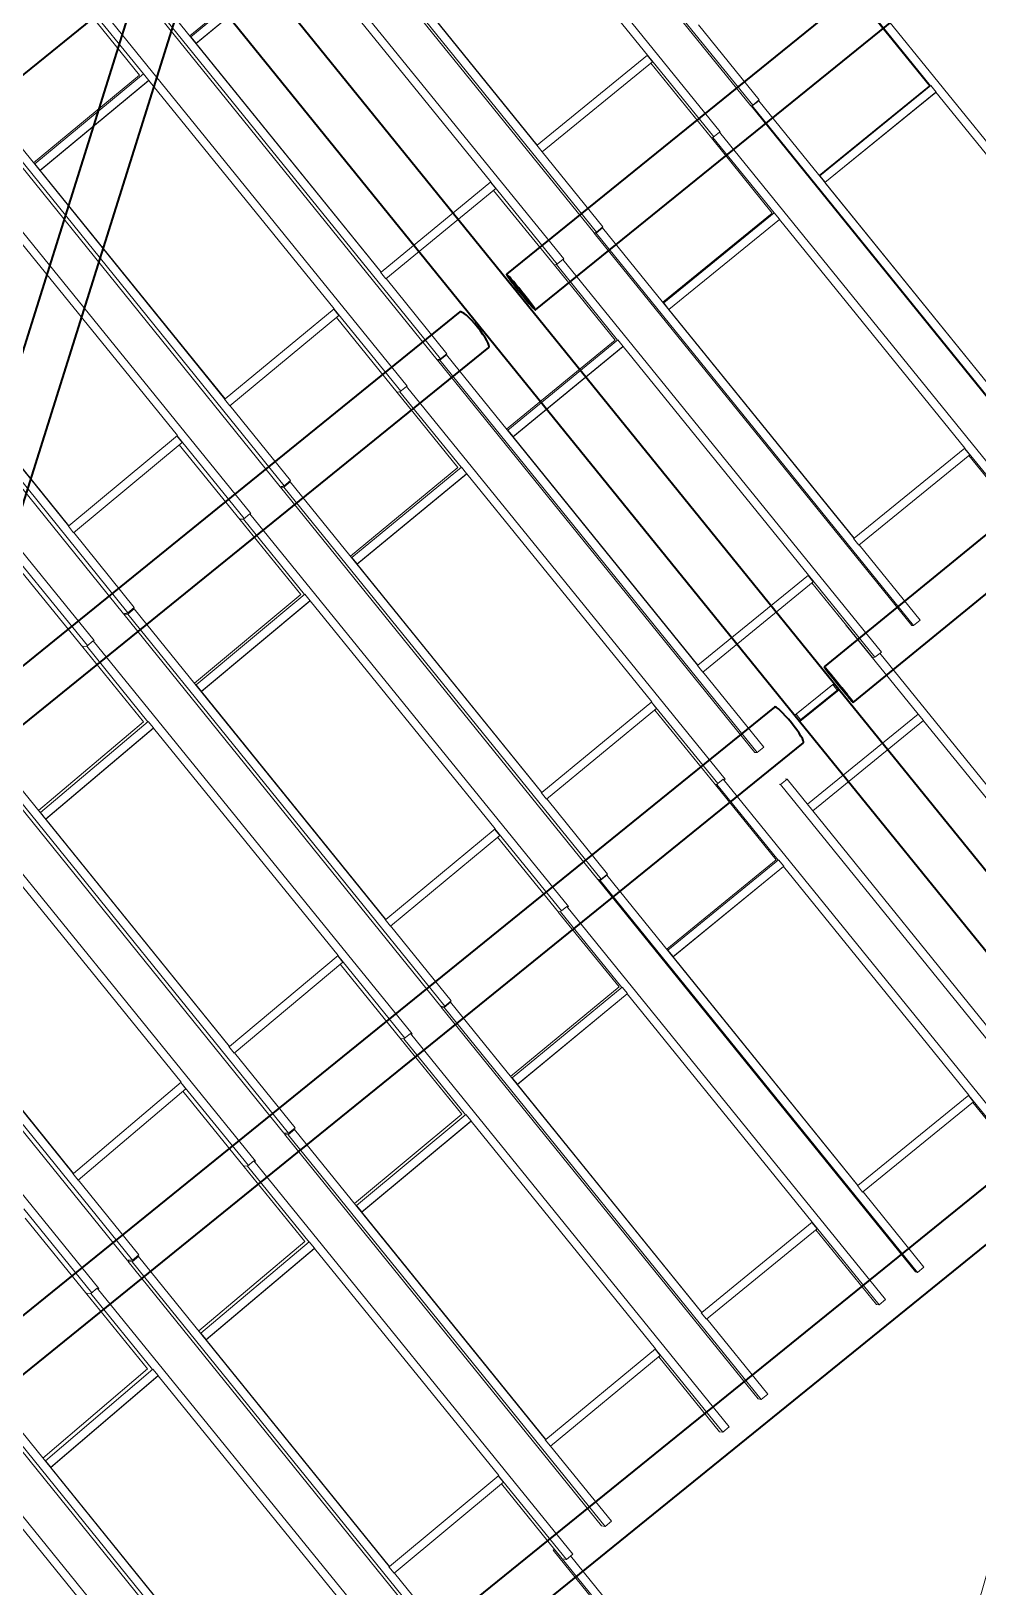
# Model space of a CAD drawing. Header units: millimetres. Extents: x 834681283 to 835686922, y 817551134 to 819407044.
# Drawn here: x 835309690 to 835315313, y 818151943 to 818161185 of the extents above; entities that cross this region are included whole.
import ezdxf
from ezdxf.xclip import XClip

# ---------------------------------------------------------------- set-up
doc = ezdxf.new("R2010")
doc.units = ezdxf.units.MM
doc.header["$LTSCALE"] = 1200
doc.header["$MEASUREMENT"] = 0
doc.header["$XCLIPFRAME"] = 0
for name, pattern in [('P01-MAGP-EVA-GREENERY$0$HIDDEN', [0.375, 0.25, -0.125]), ('P01-MAGP-P-RF$0$P01-MBDR-P-B1$0$FDA(cad v 2007)$0$HIDDENX2', [0.75, 0.5, -0.25]), ('P01-MAGP-P-RF$0$P01_MS_01_N1-FloorPlan-PART2OFUPPERROOFSETTINGOUT$0$BH DASHED2', [3, 2, -1]), ('P01-MAGP-P-RF$0$PHANTOM', [2.5, 1.25, -0.25, 0.25, -0.25, 0.25, -0.25])]:
    doc.linetypes.add(name, pattern=pattern)
doc.layers.get('Defpoints').update_dxf_attribs({"color": 15})
for name, color, linetype, lineweight in [('AR-PLANT_AR_BS_MI_', 9, 'Continuous', 25), ('P01-MAGP-EVA-GREENERY$0$DR-FLD', 8, 'Continuous', 25), ('P01-MAGP-P-RF$0$AR-HATCH_AR_', 253, 'Continuous', 13), ('P01-MAGP-P-RF$0$AR-PLANT_AR_BS_MI_', 4, 'Continuous', 25), ('P01-MAGP-P-RF$0$AR-ROOF_AR_BS_MI_', 3, 'Continuous', 18), ('P01-MAGP-P-RF$0$MMH053__', 253, 'P01-MAGP-P-RF$0$PHANTOM', 40), ('P01-MAGP-P-RF$0$P01_MS_01_N1-FloorPlan-PART2OFUPPERROOFSETTINGOUT$0$S-BEAM', 253, 'Continuous', 35), ('P01-MAGP-P-RF$0$P01_MS_01_N1-FloorPlan-PART2OFUPPERROOFSETTINGOUT$0$S-BEAM-HIDN', 253, 'P01-MAGP-P-RF$0$P01_MS_01_N1-FloorPlan-PART2OFUPPERROOFSETTINGOUT$0$BH DASHED2', 18), ('P01-MAGP-P-RF$0$ROOF MESH HALF TONE$0$A-GLAZ', 253, 'Continuous', 9)]:
    doc.layers.add(name, color=color, linetype=linetype, lineweight=lineweight)
doc.layers.add('P01-MAGP-EVA-GREENERY$0$SURFACE CHANNEL', color=8, linetype='Continuous')
pattern_1 = [(3.998948738, (0, 0), (27.2443254035, 65.5595853656), [0, -63.5])]

# ---------------------------------------------------------------- blocks, each defined once
blk = doc.blocks.new('P01-MAGP-P-RF$0$P01_MS_01_N1-FloorPlan-PART2OFUPPERROOFSETTINGOUT$0$Circular Hollow Sections - CHS273x10_PSB97-8454493-PART 2 OF  UPPER ROOF SETTING OUT')
at = {"layer": 'P01-MAGP-P-RF$0$P01_MS_01_N1-FloorPlan-PART2OFUPPERROOFSETTINGOUT$0$S-BEAM'}
for p, q in [((89752.3, 62489.7), (82692, 57546)), ((82848.6, 57322.3), (89908.9, 62266))]:
    blk.add_line(p, q, dxfattribs=at)
for centre, major_axis, start_param, end_param in [((89830.6, 62377.8), (-78.3, 111.8), 3.141593, 6.283185), ((82770.3, 57434.2), (-78.3, 111.8), 0, 3.141593), ((82770.3, 57434.2), (-72.6, 103.6), 0, 3.141593), ((82770.3, 57434.2), (-78.3, 111.8), 3.141593, 6.283185), ((82770.3, 57434.2), (-72.6, 103.6), 3.141593, 6.283185)]:
    blk.add_ellipse(centre, major_axis=major_axis, ratio=0.181121, start_param=start_param, end_param=end_param, dxfattribs=at)
blk = doc.blocks.new('P01-MAGP-P-RF$0$P01_MS_01_N1-FloorPlan-PART2OFUPPERROOFSETTINGOUT$0$Circular Hollow Sections - CHS273x10_PSB97-8454416-PART 2 OF  UPPER ROOF SETTING OUT')
at = {"layer": 'P01-MAGP-P-RF$0$P01_MS_01_N1-FloorPlan-PART2OFUPPERROOFSETTINGOUT$0$S-BEAM'}
for p, q in [((88027.7, 64944.4), (81016.7, 60035.2)), ((81173.3, 59811.6), (88079.4, 64647.3))]:
    blk.add_line(p, q, dxfattribs=at)
for centre, major_axis, start_param, end_param in [((88106, 64832.6), (-78.3, 111.8), 3.912535, 6.283185), ((81095, 59923.4), (-78.3, 111.8), 0, 3.141593), ((81095, 59923.4), (-72.6, 103.6), 0, 3.141593), ((81095, 59923.4), (-78.3, 111.8), 3.141593, 6.283185), ((81095, 59923.4), (-72.6, 103.6), 3.141593, 6.283185)]:
    blk.add_ellipse(centre, major_axis=major_axis, ratio=0.221574, start_param=start_param, end_param=end_param, dxfattribs=at)
at = {"layer": 'P01-MAGP-P-RF$0$P01_MS_01_N1-FloorPlan-PART2OFUPPERROOFSETTINGOUT$0$S-BEAM-HIDN'}
blk.add_line((88079.4, 64647.3), (88184.3, 64720.7), dxfattribs=at)
blk.add_ellipse((88106, 64832.6), major_axis=(-78.3, 111.8), ratio=0.221574, start_param=3.141593, end_param=3.91217, dxfattribs=at)
blk = doc.blocks.new('P01-MAGP-P-RF$0$P01_MS_01_N1-FloorPlan-PART2OFUPPERROOFSETTINGOUT$0$Circular Hollow Sections - CHS273x10_PSB97-8454491-PART 2 OF  UPPER ROOF SETTING OUT')
at = {"layer": 'P01-MAGP-P-RF$0$P01_MS_01_N1-FloorPlan-PART2OFUPPERROOFSETTINGOUT$0$S-BEAM'}
for p, q in [((91452.6, 60017.9), (84638.4, 55246.5)), ((84597.9, 54884.9), (91609.2, 59794.3)), ((84495.8, 55146.7), (84441.3, 55108.5))]:
    blk.add_line(p, q, dxfattribs=at)
for centre, major_axis, start_param, end_param in [((91530.9, 59906.1), (-78.3, 111.8), 3.141593, 6.283185), ((84519.6, 54996.7), (-78.3, 111.8), 0, 3.141593), ((84519.6, 54996.7), (-78.3, 111.8), 3.141593, 6.283185), ((84519.6, 54996.7), (-72.6, 103.6), 0, 3.141593), ((84519.6, 54996.7), (-72.6, 103.6), 3.141593, 6.283185)]:
    blk.add_ellipse(centre, major_axis=major_axis, ratio=0.139727, start_param=start_param, end_param=end_param, dxfattribs=at)
at = {"layer": 'P01-MAGP-P-RF$0$P01_MS_01_N1-FloorPlan-PART2OFUPPERROOFSETTINGOUT$0$S-BEAM-HIDN'}
blk.add_line((84638.4, 55246.5), (84495.8, 55146.7), dxfattribs=at)
blk = doc.blocks.new('P01-MAGP-P-RF$0$P01_MS_01_N1-FloorPlan-PART2OFUPPERROOFSETTINGOUT$0$Circular Hollow Sections - CHS273x8_PSB100-8479182-PART 2 OF  UPPER ROOF SETTING OUT')
at = {"layer": 'P01-MAGP-P-RF$0$P01_MS_01_N1-FloorPlan-PART2OFUPPERROOFSETTINGOUT$0$S-BEAM'}
for p, q in [((86601.7, 60303.8), (88299.4, 64630.9)), ((87987.3, 64582.8), (86347.6, 60403.5))]:
    blk.add_line(p, q, dxfattribs=at)
for centre, major_axis, start_param, end_param in [((88205.4, 64764.9), (-127.1, 49.9), 4.896847, 5.104477), ((86474.6, 60353.6), (-127.1, 49.9), 0, 3.141593), ((86474.6, 60353.6), (-127.1, 49.9), 3.141593, 6.283185), ((86474.6, 60353.6), (-119.6, 46.9), 0, 3.141593), ((86474.6, 60353.6), (-119.6, 46.9), 3.141593, 6.283185)]:
    blk.add_ellipse(centre, major_axis=major_axis, ratio=0.124708, start_param=start_param, end_param=end_param, dxfattribs=at)
at = {"layer": 'P01-MAGP-P-RF$0$P01_MS_01_N1-FloorPlan-PART2OFUPPERROOFSETTINGOUT$0$S-BEAM-HIDN'}
for p, q in [((88078.4, 64814.8), (87987.4, 64582.9)), ((88299.5, 64630.9), (88332.5, 64715.1))]:
    blk.add_line(p, q, dxfattribs=at)
for start_param, end_param in [(5.104842, 6.283185), (3.141593, 4.896482)]:
    blk.add_ellipse((88205.4, 64764.9), major_axis=(-127.1, 49.9), ratio=0.124708, start_param=start_param, end_param=end_param, dxfattribs=at)
blk = doc.blocks.new('P01-MAGP-P-RF$0$ROOF MESH HALF TONE')
at = {"layer": 'P01-MAGP-P-RF$0$ROOF MESH HALF TONE$0$A-GLAZ', "lineweight": 5}
for p, q in [((89842.6, 66047.9), (91562, 63590.5)), ((91572.9, 63593.1), (89853.5, 66050.5)), ((91369.9, 63449.3), (89647.1, 65907)), ((88861, 65360.1), (90579.7, 62902.9)), ((90594.8, 62906), (88876.1, 65363.2)), ((90277, 63447.1), (88916.7, 65391.9)), ((89966.6, 65366.7), (90970.5, 63934.5)), ((90390.2, 62760.7), (88666.7, 65218.7)), ((90278.9, 63446.5), (89276.9, 64879.2)), ((89299.5, 62759.6), (87939.4, 64704.8)), ((88937.4, 64715), (88267.5, 64238.4)), ((88271.7, 64232.1), (88957.6, 64720.1)), ((87879.6, 64672.4), (89597.6, 62215.5)), ((89617, 62219.1), (87899, 64676)), ((88985, 64678.3), (88299.1, 64190.4)), ((88300.7, 64190.7), (88986.6, 64678.7)), ((88986.6, 64678.7), (89990.2, 63247.5)), ((89410.1, 62071.7), (87685.9, 64530)), ((87952.7, 64026.4), (87624.3, 64494.6)), ((87975.6, 64030.9), (87645.7, 64501.2)), ((88271.7, 64232.1), (88300.3, 64191.2)), ((88300.7, 64190.7), (88299.1, 64190.4)), ((89301.8, 62759), (88300.7, 64190.7)), ((91613.7, 63621.8), (91284.2, 64092.7)), ((92627.9, 63634.9), (92298.4, 64105.3)), ((92634.4, 63634.9), (92303.8, 64106.8)), ((94066.6, 61677.5), (92344.7, 64135.5)), ((86898.5, 63984.8), (88615.7, 61528.1)), ((88639, 61532), (86921.8, 63988.7)), ((88322, 62071.8), (86962, 64017.4)), ((87952.7, 64026.4), (87288.6, 63550.1)), ((87295.3, 63543), (87976.9, 64031.8)), ((88004.2, 63990), (87322.8, 63501.3)), ((87324.7, 63501.7), (88006.2, 63990.4)), ((88005.5, 63990.9), (87976.9, 64031.8)), ((88004.2, 63990), (88006.2, 63990.4)), ((88004.3, 63990), (88005.5, 63990.9)), ((88006.2, 63990.4), (89009.1, 62560.6)), ((90970.5, 63934.5), (90278.9, 63446.5)), ((90305.1, 63404.4), (90996.8, 63892.4)), ((90996.8, 63892.4), (90968.4, 63933)), ((91328.5, 63421.6), (90969.9, 63933.2)), ((91314.9, 63416.3), (90986.4, 63885.1)), ((88429.7, 61382.5), (86704.7, 63841.1)), ((91562, 63590.5), (91572.9, 63593.1)), ((91562.4, 63589.8), (93282, 61132.8)), ((91569.3, 63589.1), (91562.4, 63589.8)), ((91610.2, 63617.8), (91569.3, 63589.1)), ((93288.9, 61132.1), (91569.3, 63589.1)), ((91572.9, 63593.1), (91613.7, 63621.8)), ((92970.5, 61674.3), (91610.2, 63617.8)), ((92628, 63634.9), (91937.6, 63150.1)), ((91941, 63148.1), (92635.8, 63635.9)), ((92663, 63594), (91968.3, 63106.2)), ((91968.9, 63106.2), (92663.6, 63594)), ((92664.4, 63595), (92635.8, 63635.9)), ((92663, 63594), (92663.6, 63594)), ((92663.1, 63594), (92664.4, 63595)), ((92663.6, 63594), (93667.5, 62161)), ((87295.3, 63543), (87324, 63502.1)), ((87324.7, 63501.7), (87322.8, 63501.3)), ((88324.6, 62071.2), (87324.7, 63501.7)), ((90276.5, 63445.4), (90305.1, 63404.4)), ((90277, 63447.1), (90277.7, 63446.2)), ((90278.9, 63446.5), (90277.7, 63446.2)), ((90635.4, 62934.7), (90306.3, 63405.3)), ((91324, 63418.4), (91313.9, 63417.7)), ((91644.2, 62946.4), (91315, 63416.3)), ((91364.8, 63447.1), (91324, 63418.4)), ((91654.8, 62946.4), (91324, 63418.4)), ((93087.6, 60988.7), (91364.8, 63447.1)), ((91365.5, 63446.1), (91369.9, 63449.3)), ((87344.4, 61383.9), (85984.4, 63330)), ((85917.4, 63297.2), (87634, 60840.8)), ((87661.1, 60844.8), (85944.5, 63301.2)), ((87025.4, 63302), (88027.4, 61873.8)), ((89990.2, 63247.5), (89301.8, 62759)), ((90016, 63205.4), (89987.7, 63245.8)), ((90348.9, 62733.2), (89989.2, 63246.2)), ((87449, 60693.2), (85723.4, 63152.1)), ((89327.6, 62716.9), (90016, 63205.4)), ((90331.3, 62727.1), (90002.6, 63195.9)), ((91941, 63148.1), (91969.7, 63107.1)), ((91968.9, 63106.2), (91968.3, 63106.2)), ((92971.8, 61673.2), (91968.9, 63106.2)), ((91644.3, 62946.4), (90958.6, 62463)), ((90963.6, 62459), (91656.3, 62947.4)), ((91685, 62906.5), (91656.3, 62947.4)), ((90579.7, 62902.9), (90594.8, 62906)), ((90580.4, 62901.5), (90583.6, 62903.7)), ((90580.4, 62901.5), (92299.1, 60445)), ((90591.5, 62900.7), (90580.4, 62901.5)), ((90632.3, 62929.5), (90591.5, 62900.7)), ((92310.1, 60444.2), (90591.5, 62900.7)), ((90594.8, 62906), (90635.4, 62934.7)), ((90628.4, 62929.7), (90632.3, 62929.5)), ((91991.9, 60986.1), (90632.3, 62929.5)), ((91683.4, 62905.4), (90990.8, 62417.1)), ((90991.7, 62417.1), (91684.3, 62905.4)), ((91683.4, 62905.4), (91684.3, 62905.4)), ((91683.5, 62905.5), (91685, 62906.5)), ((91684.3, 62905.4), (92688, 61473.3)), ((87347.3, 61383.3), (86348.9, 62812.1)), ((89298.9, 62757.8), (89327.6, 62716.9)), ((89299.5, 62759.6), (89300.2, 62758.6)), ((89301.8, 62759), (89300.2, 62758.6)), ((90384.8, 62758.7), (90344.2, 62729.9)), ((92108.7, 60299.7), (90384.8, 62758.7)), ((90385.7, 62757.4), (90390.2, 62760.7)), ((89657.4, 62247.8), (89328.8, 62717.7)), ((90344.2, 62729.9), (90329.8, 62729.2)), ((90660.3, 62257.9), (90331.3, 62727.1)), ((90675.2, 62257.8), (90344.2, 62729.9)), ((89009.1, 62560.6), (88324.6, 62071.2)), ((88350, 62029.1), (89034.5, 62518.5)), ((89034.5, 62518.5), (89006.4, 62558.7)), ((89368.9, 62044.4), (89007.8, 62559.2)), ((89347.4, 62037.9), (89018.4, 62507)), ((90963.6, 62459), (90992.2, 62418.1)), ((90991.7, 62417.1), (90990.8, 62417.1)), ((91993.6, 60984.9), (90991.7, 62417.1)), ((89597.6, 62215.5), (89617, 62219.1)), ((89598.8, 62213.4), (89603.1, 62216.5)), ((89598.8, 62213.4), (91316.4, 59757.3)), ((89614.2, 62212.6), (89598.8, 62213.4)), ((89654.8, 62241.3), (89614.2, 62212.6)), ((91331.8, 59756.5), (89614.2, 62212.6)), ((89617, 62219.1), (89657.4, 62247.8)), ((89648.8, 62241.7), (89654.8, 62241.3)), ((91013.9, 60298), (89654.8, 62241.3)), ((90660.3, 62257.9), (89980.5, 61775.6)), ((89987, 61769.5), (90676.8, 62258.9)), ((90703.8, 62216.9), (90014.1, 61727.6)), ((90015.4, 61727.6), (90705.1, 62216.9)), ((90705.4, 62218), (90676.8, 62258.9)), ((90703.8, 62216.9), (90705.4, 62218)), ((90703.8, 62216.9), (90705.1, 62216.9)), ((90705.1, 62216.9), (91708.1, 60786.1)), ((88321.4, 62070), (88350, 62029.1)), ((88322, 62071.8), (88322.6, 62070.8)), ((88324.6, 62071.2), (88322.6, 62070.8)), ((88679.2, 61560.7), (88351.2, 62030)), ((89364.1, 62041.1), (89345.6, 62040.6)), ((89676.1, 61569.2), (89347.5, 62037.9)), ((89404.6, 62069.9), (89364.1, 62041.1)), ((89695.2, 61568.9), (89364.1, 62041.1)), ((91129.4, 59610.5), (89404.6, 62069.9)), ((89405.6, 62068.5), (89410.1, 62071.7)), ((88027.4, 61873.8), (87347.3, 61383.3)), ((88052.5, 61831.7), (88024.5, 61871.7)), ((88388.5, 61355.4), (88025.8, 61872.4)), ((87372.4, 61341.2), (88052.5, 61831.7)), ((88363.5, 61348.5), (88033.9, 61818.3)), ((89987, 61769.5), (90015.6, 61728.6)), ((90015.4, 61727.6), (90014.1, 61727.6)), ((91016, 60296.8), (90015.4, 61727.6)), ((88639, 61532), (88679.2, 61560.7)), ((89676.2, 61569.3), (89002.8, 61087.6)), ((89010.8, 61079.3), (89696.8, 61570.1)), ((89725.4, 61529.2), (89696.8, 61570.1)), ((88615.7, 61528.1), (88639, 61532)), ((88617.3, 61525.4), (88622.7, 61529.3)), ((88617.3, 61525.4), (90334, 59069.8)), ((88636.9, 61524.3), (88617.3, 61525.4)), ((88677.3, 61553.2), (88636.9, 61524.3)), ((90353.6, 59068.7), (88636.9, 61524.3)), ((88669.3, 61553.6), (88677.3, 61553.2)), ((90035.9, 59609.9), (88677.3, 61553.2)), ((89723.8, 61528.1), (89037.9, 61037.5)), ((89039.5, 61037.4), (89725.5, 61528.1)), ((89723.8, 61528.1), (89725.5, 61528.1)), ((89723.9, 61528.1), (89725.4, 61529.2)), ((89725.5, 61528.1), (90727.5, 60099.2)), ((92688, 61473.3), (91993.6, 60984.9)), ((92714.3, 61431.4), (92685.9, 61471.9)), ((93046.8, 60959.9), (92687.9, 61472.1)), ((87343.8, 61382), (87372.4, 61341.2)), ((87344.4, 61383.9), (87345.1, 61382.9)), ((87347.3, 61383.3), (87345.1, 61382.9)), ((88424, 61381), (88383.8, 61352)), ((90149.7, 58921.1), (88424, 61381)), ((88425.2, 61379.3), (88429.7, 61382.5)), ((92019.8, 60942.9), (92714.3, 61431.4)), ((93036.8, 60959.3), (92708.7, 61427.5)), ((87701, 60873.6), (87373.6, 61342.1)), ((88383.8, 61352), (88361.2, 61351.9)), ((88691.9, 60880.5), (88363.5, 61348.5)), ((88715, 60879.9), (88383.8, 61352)), ((87408, 60666.3), (87043.3, 61185.9)), ((87379.4, 60659.1), (87048.9, 61129.9)), ((89010.8, 61079.3), (89039.4, 61038.5)), ((89039.5, 61037.4), (89037.9, 61037.5)), ((90038.4, 59608.6), (89039.5, 61037.4)), ((91991.2, 60983.9), (92019.8, 60942.9)), ((91991.9, 60986.1), (91992.7, 60984.9)), ((91993.6, 60984.9), (91992.7, 60984.9)), ((92350.9, 60472.9), (92021.3, 60944)), ((87634, 60840.8), (87661.1, 60844.8)), ((87635.9, 60837.4), (87641.4, 60841.3)), ((87635.9, 60837.4), (89351.8, 58382.3)), ((87659.6, 60836), (87635.9, 60837.4)), ((87699.8, 60865), (87659.6, 60836)), ((89375.5, 58380.9), (87659.6, 60836)), ((87661.1, 60844.8), (87701, 60873.6)), ((87689.9, 60865.6), (87699.8, 60865)), ((89058, 58921.7), (87699.8, 60865)), ((88692, 60880.5), (88025.4, 60399.1)), ((88034.9, 60388.6), (88716.6, 60881)), ((88743.6, 60839.1), (88062, 60346.8)), ((88064, 60346.7), (88745.6, 60839.1)), ((88745.2, 60840.3), (88716.6, 60881)), ((88743.6, 60839.2), (88745.2, 60840.3)), ((88743.6, 60839.1), (88745.6, 60839.1)), ((88745.6, 60839.1), (89746.3, 59412.6)), ((91708.1, 60786.1), (91016, 60296.8)), ((91041.8, 60254.8), (91734, 60744.2)), ((91734, 60744.2), (91705.8, 60784.5)), ((92068, 60270.9), (91707.7, 60784.9)), ((92053.7, 60270.3), (91725.6, 60738.3)), ((87403.3, 60662.9), (87376.6, 60663.1)), ((87707.4, 60191.7), (87379.4, 60659.1)), ((87443.2, 60691.9), (87403.3, 60662.9)), ((87734.6, 60190.7), (87403.3, 60662.9)), ((89169.8, 58231.5), (87443.2, 60691.9)), ((87444.6, 60690), (87449, 60693.2)), ((91913.5, 60469.9), (91908.9, 60470.1)), ((91913.5, 60469.9), (92301.4, 59916.4)), ((92310.1, 60444.2), (92350.9, 60472.9)), ((88034.9, 60388.6), (88063.5, 60347.9)), ((92299.1, 60445), (92310.1, 60444.2)), ((88064, 60346.7), (88062, 60346.8)), ((89060.9, 58920.4), (88064, 60346.7)), ((91013.1, 60295.7), (91041.8, 60254.8)), ((91013.9, 60298), (91014.7, 60296.8)), ((91016, 60296.8), (91014.7, 60296.8)), ((92053.7, 60270.3), (92068, 60270.9)), ((92068, 60270.9), (92108.7, 60299.7)), ((93505, 58285.8), (92098.7, 60292.6)), ((88080.2, 58233.5), (86722.4, 60176.9)), ((87707.5, 60191.7), (87048.5, 59710.1)), ((87059.5, 59697.4), (87736.2, 60191.8)), ((87764.7, 60151.2), (87736.2, 60191.8)), ((91372.5, 59785.3), (91043.3, 60255.9)), ((86654.8, 60149.5), (88369.8, 57694.9)), ((88397.4, 57693.2), (86682.4, 60147.8)), ((87763.1, 60150), (87086.6, 59655.7)), ((87088.9, 59655.6), (87765.4, 60150)), ((87763.1, 60150), (87765.4, 60150)), ((87763.2, 60150.1), (87764.7, 60151.2)), ((87765.4, 60150), (88764.4, 58726.4)), ((90727.5, 60099.2), (90038.4, 59608.6)), ((90753, 60057.4), (90725, 60097.4)), ((91084.8, 59587.5), (90726.8, 60098)), ((88189.6, 57541.9), (86462.2, 60002.8)), ((90063.8, 59566.7), (90753, 60057.4)), ((91070.3, 59581.2), (90741.9, 60049.5)), ((91607.4, 59428.1), (92301.4, 59916.4)), ((92301.3, 59916.4), (92296.9, 59916.4)), ((92330.1, 59875.5), (92301.4, 59916.4)), ((92330.1, 59875.5), (91636, 59387.2)), ((92330, 59875.4), (93333.8, 58443)), ((91316.4, 59757.3), (91331.8, 59756.5)), ((91331.8, 59756.5), (91372.5, 59785.3)), ((87059.5, 59697.4), (87088, 59656.7)), ((87088.9, 59655.6), (87086.6, 59655.7)), ((88083.4, 58232.2), (87088.9, 59655.6)), ((90035.2, 59607.5), (90063.8, 59566.7)), ((90036, 59609.8), (90036.8, 59608.6)), ((90038.4, 59608.6), (90036.8, 59608.6)), ((90394.1, 59097.6), (90065.4, 59567.8)), ((91078.4, 59583), (91068, 59584.6)), ((91399.2, 59112.1), (91070.4, 59581.2)), ((91082.8, 59586.1), (91078.4, 59583)), ((91410.3, 59109.4), (91078.4, 59583)), ((91119.2, 59611.8), (91084.8, 59587.5)), ((92843.6, 57151.7), (91119.2, 59611.8)), ((91123.2, 59606.1), (91129.4, 59610.5)), ((91456, 59557.2), (91447.6, 59559)), ((91496.9, 59585.9), (91456, 59557.2)), ((92850.7, 57564.4), (91456, 59557.2)), ((91488.5, 59587.8), (91496.9, 59585.9)), ((91496.9, 59585.9), (91636, 59387.2)), ((85673.8, 59461.8), (87388, 57007.6)), ((87419.7, 57005.7), (85705.5, 59459.8)), ((87102.7, 57545.5), (85745.1, 59489.1)), ((86785.1, 59460.8), (87781.9, 58040.7)), ((89746.3, 59412.6), (89060.9, 58920.4)), ((89085.8, 58878.5), (89771.3, 59370.9)), ((89771.3, 59370.9), (89743.5, 59410.6)), ((90105.3, 58898.1), (89745.1, 59411.5)), ((90086.9, 58892), (89757.7, 59361.1)), ((91636, 59387.1), (92638.4, 57954.9)), ((87209.1, 56852.3), (85481, 59313.6)), ((90334, 59069.8), (90353.6, 59068.7)), ((90335.9, 59066.6), (90339.9, 59069.5)), ((90335.9, 59066.6), (92053.1, 56611.6)), ((90347.8, 59062.9), (90335.9, 59066.6)), ((90388.6, 59091.7), (90347.8, 59062.9)), ((92064.9, 56607.9), (90347.8, 59062.9)), ((90353.6, 59068.7), (90394.1, 59097.6)), ((91746.3, 57150.6), (90388.6, 59091.7)), ((91399.3, 59112.1), (90713.4, 58627.3)), ((90720.4, 58621.7), (91412.6, 59111.1)), ((91439, 59068.6), (90746.9, 58579.3)), ((90747.9, 58579.1), (91439.9, 59068.3)), ((91441.3, 59070.2), (91412.6, 59111.1)), ((91439, 59068.6), (91441.3, 59070.2)), ((91439, 59068.6), (91439.9, 59068.3)), ((91439.9, 59068.3), (92443.1, 57637.2)), ((87106.2, 57544.2), (86114.4, 58964.1)), ((89057.3, 58919.3), (89085.8, 58878.5)), ((89058, 58921.6), (89058.9, 58920.4)), ((89060.9, 58920.4), (89058.9, 58920.4)), ((89415.7, 58409.9), (89087.4, 58879.7)), ((90099.1, 58893.7), (90083.8, 58896.3)), ((90415.6, 58423.2), (90088.3, 58890)), ((90103, 58896.5), (90099.1, 58893.7)), ((90431.6, 58419.6), (90099.1, 58893.7)), ((90139.7, 58922.6), (90105.3, 58898.1)), ((91865.5, 56461.6), (90139.7, 58922.6)), ((90143.7, 58916.8), (90149.7, 58921.1)), ((88764.4, 58726.4), (88083.4, 58232.2)), ((88789.1, 58684.8), (88761.4, 58724.3)), ((89125.5, 58208.6), (88762.9, 58725.3)), ((88108, 58190.5), (88789.1, 58684.8)), ((89103.2, 58202.6), (88773, 58673.1)), ((90717.1, 58622), (90720.4, 58621.7)), ((90720.4, 58621.7), (90749.1, 58580.8)), ((90749.1, 58580.8), (90745.7, 58581.1)), ((90747.9, 58579.1), (90746.9, 58579.3)), ((91748.4, 57148.6), (90747.9, 58579.1)), ((90415.7, 58423.3), (89735.9, 57938.6)), ((89744.8, 57930), (90433.7, 58421.1)), ((90462.3, 58380.3), (90433.7, 58421.1)), ((89351.8, 58382.3), (89375.5, 58380.9)), ((89354.3, 58378.2), (89359.4, 58381.9)), ((89354.3, 58378.2), (91070.1, 55924)), ((89371, 58373.5), (89354.3, 58378.2)), ((89411.6, 58402.4), (89371, 58373.5)), ((91086.8, 55919.4), (89371, 58373.5)), ((89375.5, 58380.9), (89415.7, 58409.9)), ((89407, 58403.7), (89411.6, 58402.4)), ((90768.4, 56461.8), (89411.6, 58402.4)), ((90460.1, 58378.8), (89771.4, 57887.8)), ((89772.8, 57887.5), (90461.5, 58378.5)), ((90460.1, 58378.8), (90461.5, 58378.5)), ((90460.2, 58378.8), (90462.3, 58380.3)), ((90461.5, 58378.5), (91463.2, 56950)), ((88079.5, 58231.2), (88108, 58190.5)), ((88080.2, 58233.5), (88081, 58232.3)), ((88083.4, 58232.2), (88081, 58232.3)), ((89160, 58233.3), (89119.6, 58204.3)), ((90886.8, 55771.7), (89160, 58233.3)), ((89164.1, 58227.4), (89169.8, 58231.5)), ((88437.4, 57722.3), (88109.5, 58191.6)), ((89119.6, 58204.3), (89099.6, 58207.8)), ((89431.8, 57734.2), (89103.2, 58202.6)), ((89452.5, 57729.7), (89119.6, 58204.3)), ((87781.9, 58040.7), (87106.2, 57544.2)), ((87130.4, 57502.6), (87806.2, 57999.2)), ((87806.2, 57999.2), (87778.8, 58038.4)), ((88145.5, 57519.1), (87780.2, 58039.5)), ((88119.3, 57513.2), (87787.7, 57985.6)), ((89741.6, 57930.4), (89744.8, 57930)), ((89744.8, 57930), (89773.4, 57889.2)), ((89773.4, 57889.2), (89770.1, 57889.6)), ((89772.8, 57887.5), (89771.4, 57887.8)), ((90770.9, 56459.9), (89772.8, 57887.5)), ((88369.8, 57694.9), (88397.4, 57693.2)), ((88372.8, 57690), (88378.9, 57694.4)), ((88372.8, 57690), (90087.6, 55236.5)), ((88394.1, 57684.6), (88372.8, 57690)), ((88434.5, 57713.6), (88394.1, 57684.6)), ((90108.9, 55231.1), (88394.1, 57684.6)), ((88397.4, 57693.2), (88437.4, 57722.3)), ((88427.7, 57715.3), (88434.5, 57713.6)), ((89790.7, 55773.3), (88434.5, 57713.6)), ((89431.9, 57734.3), (88758.9, 57249.4)), ((88769.8, 57237.9), (89454.5, 57731.2)), ((89481, 57689), (88796.4, 57195.8)), ((88798.2, 57195.4), (89482.8, 57688.7)), ((89483, 57690.5), (89454.5, 57731.2)), ((89481, 57689), (89482.8, 57688.7)), ((89481.1, 57689.1), (89483, 57690.5)), ((89482.8, 57688.7), (90482.4, 56263.6)), ((92443.1, 57637.2), (91748.4, 57148.6)), ((91773.8, 57106.4), (92468.6, 57595.1)), ((92468.6, 57595.1), (92440.4, 57635.4)), ((92802.8, 57122.9), (92443.3, 57635.7)), ((92792.4, 57124.5), (92464.5, 57592.2)), ((87102, 57543.2), (87130.4, 57502.6)), ((87102.7, 57545.5), (87103.5, 57544.3)), ((87106.2, 57544.2), (87103.5, 57544.3)), ((87459.3, 57034.9), (87131.9, 57503.7)), ((88139.8, 57514.9), (88115.1, 57519.1)), ((88447.8, 57045.1), (88119.3, 57513.2)), ((88179.9, 57544.1), (88139.8, 57514.9)), ((88473.1, 57039.9), (88139.8, 57514.9)), ((89907.7, 55081.9), (88179.9, 57544.1)), ((88184.2, 57538), (88189.6, 57541.9)), ((87165.2, 56829.6), (86796.9, 57354.1)), ((87135.2, 56823.6), (86801.8, 57298.5)), ((88766.7, 57238.3), (88769.8, 57237.9)), ((88769.8, 57237.9), (88798.3, 57197.2)), ((88798.3, 57197.2), (88795.2, 57197.6)), ((88798.2, 57195.4), (88796.4, 57195.8)), ((89793.5, 55771.4), (88798.2, 57195.4)), ((91745.2, 57147.3), (91773.8, 57106.4)), ((91746.3, 57150.6), (91747.5, 57148.9)), ((91748.4, 57148.6), (91747.5, 57148.9)), ((87419.7, 57005.7), (87459.3, 57034.9)), ((87448.7, 57027.1), (87457.6, 57025.1)), ((88447.9, 57045.1), (87782.7, 56559.8)), ((87795.3, 56545.4), (88475, 57041.3)), ((88503.4, 57000.7), (88475, 57041.3)), ((92105.7, 56636.7), (91776.1, 57108)), ((87388, 57007.6), (87419.7, 57005.7)), ((87391.5, 57001.9), (87398.5, 57007)), ((87391.5, 57001.9), (89105.4, 54549)), ((87417.4, 56995.9), (87391.5, 57001.9)), ((87457.6, 57025.1), (87417.4, 56995.9)), ((89131.3, 54543), (87417.4, 56995.9)), ((88813.1, 55085), (87457.6, 57025.1)), ((88501.6, 56999.4), (87821.9, 56503.6)), ((87824.1, 56503.1), (88503.7, 56998.9)), ((88501.6, 56999.4), (88503.4, 57000.7)), ((88501.6, 56999.4), (88503.7, 56998.9)), ((88503.7, 56998.9), (89500.8, 55578)), ((91463.2, 56950), (90770.9, 56459.9)), ((91488.4, 56908.1), (91460.4, 56948.1)), ((91824.8, 56432.7), (91463, 56948.7)), ((87199.5, 56854.9), (87159.7, 56825.6)), ((88928.2, 54392.2), (87199.5, 56854.9)), ((87204, 56848.5), (87209.1, 56852.3)), ((90795.9, 56417.8), (91488.4, 56908.1)), ((91809.6, 56435.3), (91481.5, 56903.2)), ((87159.7, 56825.6), (87130.5, 56830.3)), ((87463.6, 56355.8), (87135.2, 56823.6)), ((87493.4, 56350.2), (87159.7, 56825.6)), ((92053.1, 56611.6), (92064.9, 56607.9)), ((92064.9, 56607.9), (92105.7, 56636.7)), ((87792.4, 56545.8), (87795.3, 56545.4)), ((87795.3, 56545.4), (87823.7, 56504.8)), ((87823.7, 56504.8), (87820.8, 56505.2)), ((87824.1, 56503.1), (87821.9, 56503.6)), ((88816.2, 55083.2), (87824.1, 56503.1)), ((90767.4, 56458.6), (90795.9, 56417.8)), ((90768.4, 56461.8), (90769.5, 56460.2)), ((90770.9, 56459.9), (90769.5, 56460.2)), ((91127.4, 55948.3), (90798.1, 56419.3)), ((91809.6, 56435.3), (91824.8, 56432.7)), ((91824.8, 56432.7), (91865.5, 56461.6)), ((86410.5, 56314), (88123.5, 53861.6)), ((88153.8, 53855.2), (86440.9, 56307.6)), ((87835.6, 54397.1), (86480.7, 56336.9)), ((87463.7, 56355.8), (86807.1, 55869.7)), ((86821.4, 55852.7), (87495.2, 56351.6)), ((87521.7, 56309.8), (86848.1, 55811)), ((86850.6, 55810.5), (87524.3, 56309.3)), ((87523.5, 56311.1), (87495.2, 56351.6)), ((87521.7, 56309.8), (87524.3, 56309.3)), ((87521.8, 56309.8), (87523.5, 56311.1)), ((87524.3, 56309.3), (88518.5, 54892.9)), ((90482.4, 56263.6), (89793.5, 55771.4)), ((89818.2, 55729.6), (90507.3, 56222)), ((90507.3, 56222), (90479.6, 56261.6)), ((90846.4, 55742.7), (90481.7, 56262.5)), ((90826.4, 55746.2), (90497.5, 56215)), ((87948.3, 53702.5), (86218.8, 56165.6)), ((91070.1, 55924), (91086.8, 55919.4)), ((91086.8, 55919.4), (91127.4, 55948.3)), ((86818.7, 55853), (86821.4, 55852.7)), ((86821.4, 55852.7), (86849.7, 55812.2)), ((86849.7, 55812.2), (86846.9, 55812.6)), ((86850.6, 55810.5), (86848.1, 55811)), ((87839.2, 54395.2), (86850.6, 55810.5)), ((89789.7, 55770.3), (89818.2, 55729.6)), ((89790.7, 55773.2), (89791.7, 55771.7)), ((89793.5, 55771.4), (89791.7, 55771.7)), ((90826.4, 55746.2), (90846.4, 55742.7)), ((90846.4, 55742.7), (90886.8, 55771.7)), ((90149.3, 55260.1), (89820.2, 55731)), ((86544.5, 55619.7), (87535.4, 54208.5)), ((89500.8, 55578), (88816.2, 55083.2)), ((89525.3, 55536.5), (89497.8, 55575.8)), ((89867.5, 55052.8), (89499.7, 55577)), ((88840.6, 55041.6), (89525.3, 55536.5)), ((89840.3, 55060.6), (89512.7, 55527.4)), ((90087.6, 55236.5), (90108.9, 55231.1)), ((90108.9, 55231.1), (90149.3, 55260.1)), ((88813.1, 55085), (88814.1, 55083.6)), ((89791.9, 55113.9), (89799.3, 55119.1)), ((89804, 55111.2), (89791.9, 55113.9)), ((89791.9, 55113.9), (90139.1, 54618.9)), ((89804, 55111.2), (90150.5, 54617.3)), ((88812.2, 55082.2), (88840.6, 55041.6)), ((88816.2, 55083.2), (88814.1, 55083.6)), ((89171.4, 54572.2), (88842.5, 55043)), ((89842.9, 55057), (89867.5, 55052.8)), ((89867.5, 55052.8), (89907.7, 55081.9)), ((91526.7, 52742.1), (89893, 55071.2)), ((89907.7, 55081.9), (89907.6, 55081.9))]:
    blk.add_line(p, q, dxfattribs=at)
blk = doc.blocks.new('P01-MAGP-P-RF')
at = {"layer": 'P01-MAGP-P-RF$0$AR-HATCH_AR_'}
h = blk.add_hatch(dxfattribs=at)
h.set_pattern_fill('DOTS', color=256, scale=40, style=0)
h.set_pattern_definition(pattern_1)
edge = h.paths.add_edge_path()
edge.add_line((835304671.9, 818173383.4), (835304682.4, 818173233.8))
edge.add_arc((835305623.9, 818159766.6), 13500, -16.00105, 93.99897, ccw=False)
edge.add_line((835318600.8, 818156045.3), (835318745, 818156003.9))
edge.add_arc((835305623.9, 818159766.6), 13650, 343.99895, 453.99897)
h = blk.add_hatch(dxfattribs=at)
h.set_pattern_fill('DOTS', color=256, scale=40, style=0)
h.set_pattern_definition(pattern_1)
edge = h.paths.add_edge_path()
edge.add_line((835304835.8, 818171039.1), (835304821.9, 818171238.6))
edge.add_arc((835305623.9, 818159766.6), 11500, -16.00105, 93.99897, ccw=False)
edge.add_line((835316678.3, 818156596.6), (835316486.1, 818156651.7))
edge.add_arc((835305623.9, 818159766.6), 11300, 343.99895, 453.99897)
at = {"layer": 'P01-MAGP-P-RF$0$AR-PLANT_AR_BS_MI_', "lineweight": 13}
blk.add_lwpolyline([(835319975.4, 818155651.1, 0.520567), (835304582.7, 818174660.3), (835238734.7, 818170056.9, 0.414214), (835224882.2, 818154122.1), (835228069.3, 818108533.4, 0.414214), (835244004.1, 818094680.9), (835289068.1, 818097831.3, 0.315299), (835307727.6, 818112940.9)], format="xyb", close=True, dxfattribs=at)
at = {"layer": 'P01-MAGP-P-RF$0$AR-PLANT_AR_BS_MI_'}
for radius in [13650, 11300]:
    blk.add_arc((835305623.9, 818159766.6), radius, 343.99895, 93.99897, dxfattribs=at)
at = {"layer": 'P01-MAGP-P-RF$0$AR-ROOF_AR_BS_MI_', "linetype": 'P01-MAGP-P-RF$0$P01-MBDR-P-B1$0$FDA(cad v 2007)$0$HIDDENX2'}
blk.add_lwpolyline([(835319139.1, 818155890.9, 0.520567), (835304643.3, 818173792.4), (835238795.3, 818169189.1, 0.414214), (835225750.1, 818154182.8), (835228937.1, 818108594, 0.414214), (835243943.4, 818095548.8), (835289007.5, 818098699.2, 0.315299), (835306891.3, 818113180.7)], format="xyb", close=True, dxfattribs=at)
at = {"layer": 'P01-MAGP-P-RF$0$AR-ROOF_AR_BS_MI_'}
for points in [[(835318600.8, 818156045.3, 0.520567), (835304682.4, 818173233.8), (835238834.4, 818168630.4, 0.414214), (835226308.7, 818154221.8), (835229495.8, 818108633.1, 0.414214), (835243904.4, 818096107.4), (835288968.4, 818099257.8, 0.315299), (835306353, 818113335)], [(835316678.3, 818156596.6, 0.520567), (835304821.9, 818171238.6), (835238973.9, 818166635.3, 0.414214), (835228303.9, 818154361.3), (835231490.9, 818108772.6, 0.414214), (835243764.9, 818098102.6), (835288828.9, 818101252.9, 0.315299), (835304430.5, 818113886.3)]]:
    blk.add_lwpolyline(points, format="xyb", close=True, dxfattribs=at)
at = {"layer": 'P01-MAGP-P-RF$0$P01_MS_01_N1-FloorPlan-PART2OFUPPERROOFSETTINGOUT$0$S-BEAM'}
for p, q in [((835316636.4, 818163079.5), (835312513.3, 818159740.8)), ((835312685.1, 818159528.6), (835316718.1, 818162794.4)), ((835314487.2, 818157274.5), (835310711.1, 818161937.8)), ((835310477.9, 818161749), (835314254.1, 818157085.7)), ((835317122.1, 818159630.7), (835314399.8, 818157409)), ((835314572.4, 818157197.5), (835317113.2, 818159271)), ((835314254.1, 818157085.7), (835314487.2, 818157274.5)), ((835314487.2, 818157274.5), (835314254.1, 818157085.7)), ((835316248.8, 818155098.9), (835314487.2, 818157274.5)), ((835314254.1, 818157085.7), (835316147.9, 818154746.9)), ((835316042, 818154877.7), (835309303.8, 818149421.5)), ((835309475.6, 818149209.3), (835316097.6, 818154571.5))]:
    blk.add_line(p, q, dxfattribs=at)
for centre, major_axis, ratio, start_param, end_param in [((835312599.2, 818159634.7), (-85.9, 106.1), 0.038474, 0, 3.141593), ((835312599.2, 818159634.7), (-85.9, 106.1), 0.038474, 3.141593, 6.283185), ((835312599.2, 818159634.7), (-79.6, 98.3), 0.038474, 0, 3.141593), ((835312599.2, 818159634.7), (-79.6, 98.3), 0.038474, 3.141593, 6.283185), ((835314486.1, 818157303.3), (-86.3, 105.8), 0.010865, 0, 3.141593), ((835314486.1, 818157303.3), (-86.3, 105.8), 0.010865, 3.141593, 6.283185), ((835314486.1, 818157303.3), (-80, 98), 0.010865, 0, 3.141593), ((835314486.1, 818157303.3), (-80, 98), 0.010865, 3.141593, 6.283185)]:
    blk.add_ellipse(centre, major_axis=major_axis, ratio=ratio, start_param=start_param, end_param=end_param, dxfattribs=at)
at = {"layer": 'P01-MAGP-P-RF$0$P01_MS_01_N1-FloorPlan-PART2OFUPPERROOFSETTINGOUT$0$S-BEAM-HIDN'}
for p, q in [((835314225.8, 818157120.6), (835314459, 818157309.3)), ((835314451.6, 818157302.6), (835314234, 818157126.4)), ((835314261.5, 818157092.4), (835314479.1, 818157268.6)), ((835314479.1, 818157268.6), (835314451.6, 818157302.6)), ((835314234, 818157126.4), (835314261.5, 818157092.4))]:
    blk.add_line(p, q, dxfattribs=at)
at = {"layer": 'P01-MAGP-P-RF$0$MMH053__', "rotation": 3.998948738169357}
blk.add_blockref('P01-MAGP-P-RF$0$ROOF MESH HALF TONE', (835227060.7, 818090920.1), dxfattribs=at)
at = {"layer": 'P01-MAGP-P-RF$0$P01_MS_01_N1-FloorPlan-PART2OFUPPERROOFSETTINGOUT$0$S-BEAM', "linetype": 'P01-MAGP-P-RF$0$P01_MS_01_N1-FloorPlan-PART2OFUPPERROOFSETTINGOUT$0$BH DASHED2', "lineweight": 18, "rotation": 3.998948738169357}
for name in ['P01-MAGP-P-RF$0$P01_MS_01_N1-FloorPlan-PART2OFUPPERROOFSETTINGOUT$0$Circular Hollow Sections - CHS273x10_PSB97-8454416-PART 2 OF  UPPER ROOF SETTING OUT', 'P01-MAGP-P-RF$0$P01_MS_01_N1-FloorPlan-PART2OFUPPERROOFSETTINGOUT$0$Circular Hollow Sections - CHS273x8_PSB100-8479182-PART 2 OF  UPPER ROOF SETTING OUT', 'P01-MAGP-P-RF$0$P01_MS_01_N1-FloorPlan-PART2OFUPPERROOFSETTINGOUT$0$Circular Hollow Sections - CHS273x10_PSB97-8454491-PART 2 OF  UPPER ROOF SETTING OUT']:
    blk.add_blockref(name, (835227060.7, 818090920.1), dxfattribs=at)
at = {"layer": 'P01-MAGP-P-RF$0$P01_MS_01_N1-FloorPlan-PART2OFUPPERROOFSETTINGOUT$0$S-BEAM', "rotation": 3.998948738169357}
blk.add_blockref('P01-MAGP-P-RF$0$P01_MS_01_N1-FloorPlan-PART2OFUPPERROOFSETTINGOUT$0$Circular Hollow Sections - CHS273x10_PSB97-8454493-PART 2 OF  UPPER ROOF SETTING OUT', (835227060.7, 818090920.1), dxfattribs=at)
blk = doc.blocks.new('P01-MAGP-EVA-GREENERY')
at = {"layer": 'P01-MAGP-EVA-GREENERY$0$DR-FLD'}
blk.add_arc((835305590, 818159739.2), 14175, 343.99895, 93.99897, dxfattribs=at)
at = {"layer": 'P01-MAGP-EVA-GREENERY$0$SURFACE CHANNEL', "linetype": 'P01-MAGP-EVA-GREENERY$0$HIDDEN'}
for radius in [13975, 13575]:
    blk.add_arc((835305623.9, 818159766.6), radius, 343.99895, 93.99897, dxfattribs=at)
blk = doc.blocks.new('12027_SITE')
at = {"layer": 'Defpoints'}
blk.add_lwpolyline([(835304.58267, 818174.66028), (835238.73467, 818170.05694, 0.4142136), (835224.88222, 818154.12209), (835228.06927, 818108.53336, 0.4142136), (835244.00411, 818094.6809), (835289.06814, 818097.83127, 0.3152987), (835307.72761, 818112.94085), (835319.97543, 818155.65111, 0.5205672), (835304.58267, 818174.66028)], format="xyb", close=True, dxfattribs=at)

msp = doc.modelspace()

# ---------------------------------------------------------------- linework, layer by layer
at = {"layer": 'AR-PLANT_AR_BS_MI_', "lineweight": 13}
msp.add_lwpolyline([(835319975.4, 818155651.1, 0.520567), (835304582.7, 818174660.3), (835238734.7, 818170056.9, 0.414214), (835224882.2, 818154122.1), (835228069.3, 818108533.4, 0.414214), (835244004.1, 818094680.9), (835289068.1, 818097831.3, 0.315299), (835307727.6, 818112940.9)], format="xyb", close=True, dxfattribs=at)

# ---------------------------------------------------------------- block references
ref = msp.add_blockref('12027_SITE', (0, 0), dxfattribs=dict(xscale=1000, yscale=1000, zscale=1000))
XClip(ref).set_block_clipping_path([(835171.4179906907, 818003.0079180738), (835381.5676709538, 818241.1415228392)])
ref = msp.add_blockref('P01-MAGP-EVA-GREENERY', (0, 0))
XClip(ref).set_block_clipping_path([(835304579.1843739748, 818174710.1626656055), (835305796.1658229828, 818174873.3149367571), (835307662.0338196754, 818174689.8070785999), (835310520.3633885384, 818174065.1796945333), (835313081.8681743145, 818173026.5659970045), (835315581.7919986248, 818171259.1109881401), (835317651.2761323452, 818169000.3924677372), (835319046.8494220972, 818167007.0337247849), (835320133.4085228443, 818164236.8954862356), (835320669.2049217224, 818161588.3395450115), (835320843.1778568029, 818158211.3686239719), (835320023.4914252758, 818155637.3225638866), (835307775.6753731966, 818112927.0695824623), (835307486.5656324625, 818111403.7745717764), (835306472.3023188114, 818108849.5676202774), (835303557.4701333046, 818104111.4948183298), (835299124.0129835606, 818101088.6384549141), (835297415.7114913464, 818099718.8653644323), (835294427.9237889051, 818098869.5449544191), (835299696.7221286297, 818083540.2194343805), (835299696.7221286297, 818003007.9180737734), (835381567.6709537506, 818003007.9180737734), (835381567.6709537506, 818241141.5228391886), (835171417.9906907082, 818241141.5228391886), (835171417.9906907082, 818003007.9180737734), (835299646.7221286297, 818003007.9180737734), (835299646.7221286297, 818083531.8665624857), (835294380.619469285, 818098853.34912467), (835289071.624658823, 818097781.3911836147), (835244007.6001352072, 818094631.0239012241), (835243402.3726704121, 818094599.0591453314), (835242636.0318140984, 818094583.6296563148), (835241827.5000405312, 818094619.5304664373), (835240278.7908782959, 818094803.1013474464), (835238615.9808831215, 818095198.6516088247), (835236837.1062445641, 818095894.4355551004), (835235914.8181660175, 818096333.9795084), (835235308.0351868868, 818096662.1879467964), (835233986.3356232643, 818097536.8864938021), (835232722.9095510244, 818098548.7006295919), (835231238.5995907784, 818100145.3524557352), (835230243.8710234165, 818101523.0034087896), (835229459.3735334873, 818102997.1350084543), (835228749.5628561974, 818104567.9919320345), (835228038.0088664293, 818107442.8705242872), (835228019.3892208338, 818108529.8695997), (835224832.3401603699, 818154118.6039062738), (835224786.1936964989, 818154547.7584284544), (835224773.2807815075, 818155026.8918851614), (835224783.5408297777, 818155896.203827858), (835224816.960060358, 818156261.0471076965), (835224880.3945835829, 818156930.3651428223), (835224980.8038678169, 818157693.5020338297), (835225188.099565506, 818158657.4187650681), (835225368.2602261305, 818159369.9037799835), (835225838.1759520769, 818160711.976451993), (835226139.2108690739, 818161405.4137219191), (835226545.7954304218, 818162235.3437660933), (835227243.4511545897, 818163421.3939791918), (835227831.7674248219, 818164241.3849411011), (835228201.1016024351, 818164708.4587804079), (835228901.1138991117, 818165512.9794739485), (835229693.7146910429, 818166280.4427016973), (835231339.2155919075, 818167719.4297661781), (835233198.9440969229, 818168772.0604982376), (835234724.5905447006, 818169505.6878428459), (835236291.5872612, 818169941.2428172827), (835238731.1858590841, 818170106.8148210049)])
msp.add_blockref('P01-MAGP-P-RF', (0, 0))

doc.saveas('drawing.dxf')
